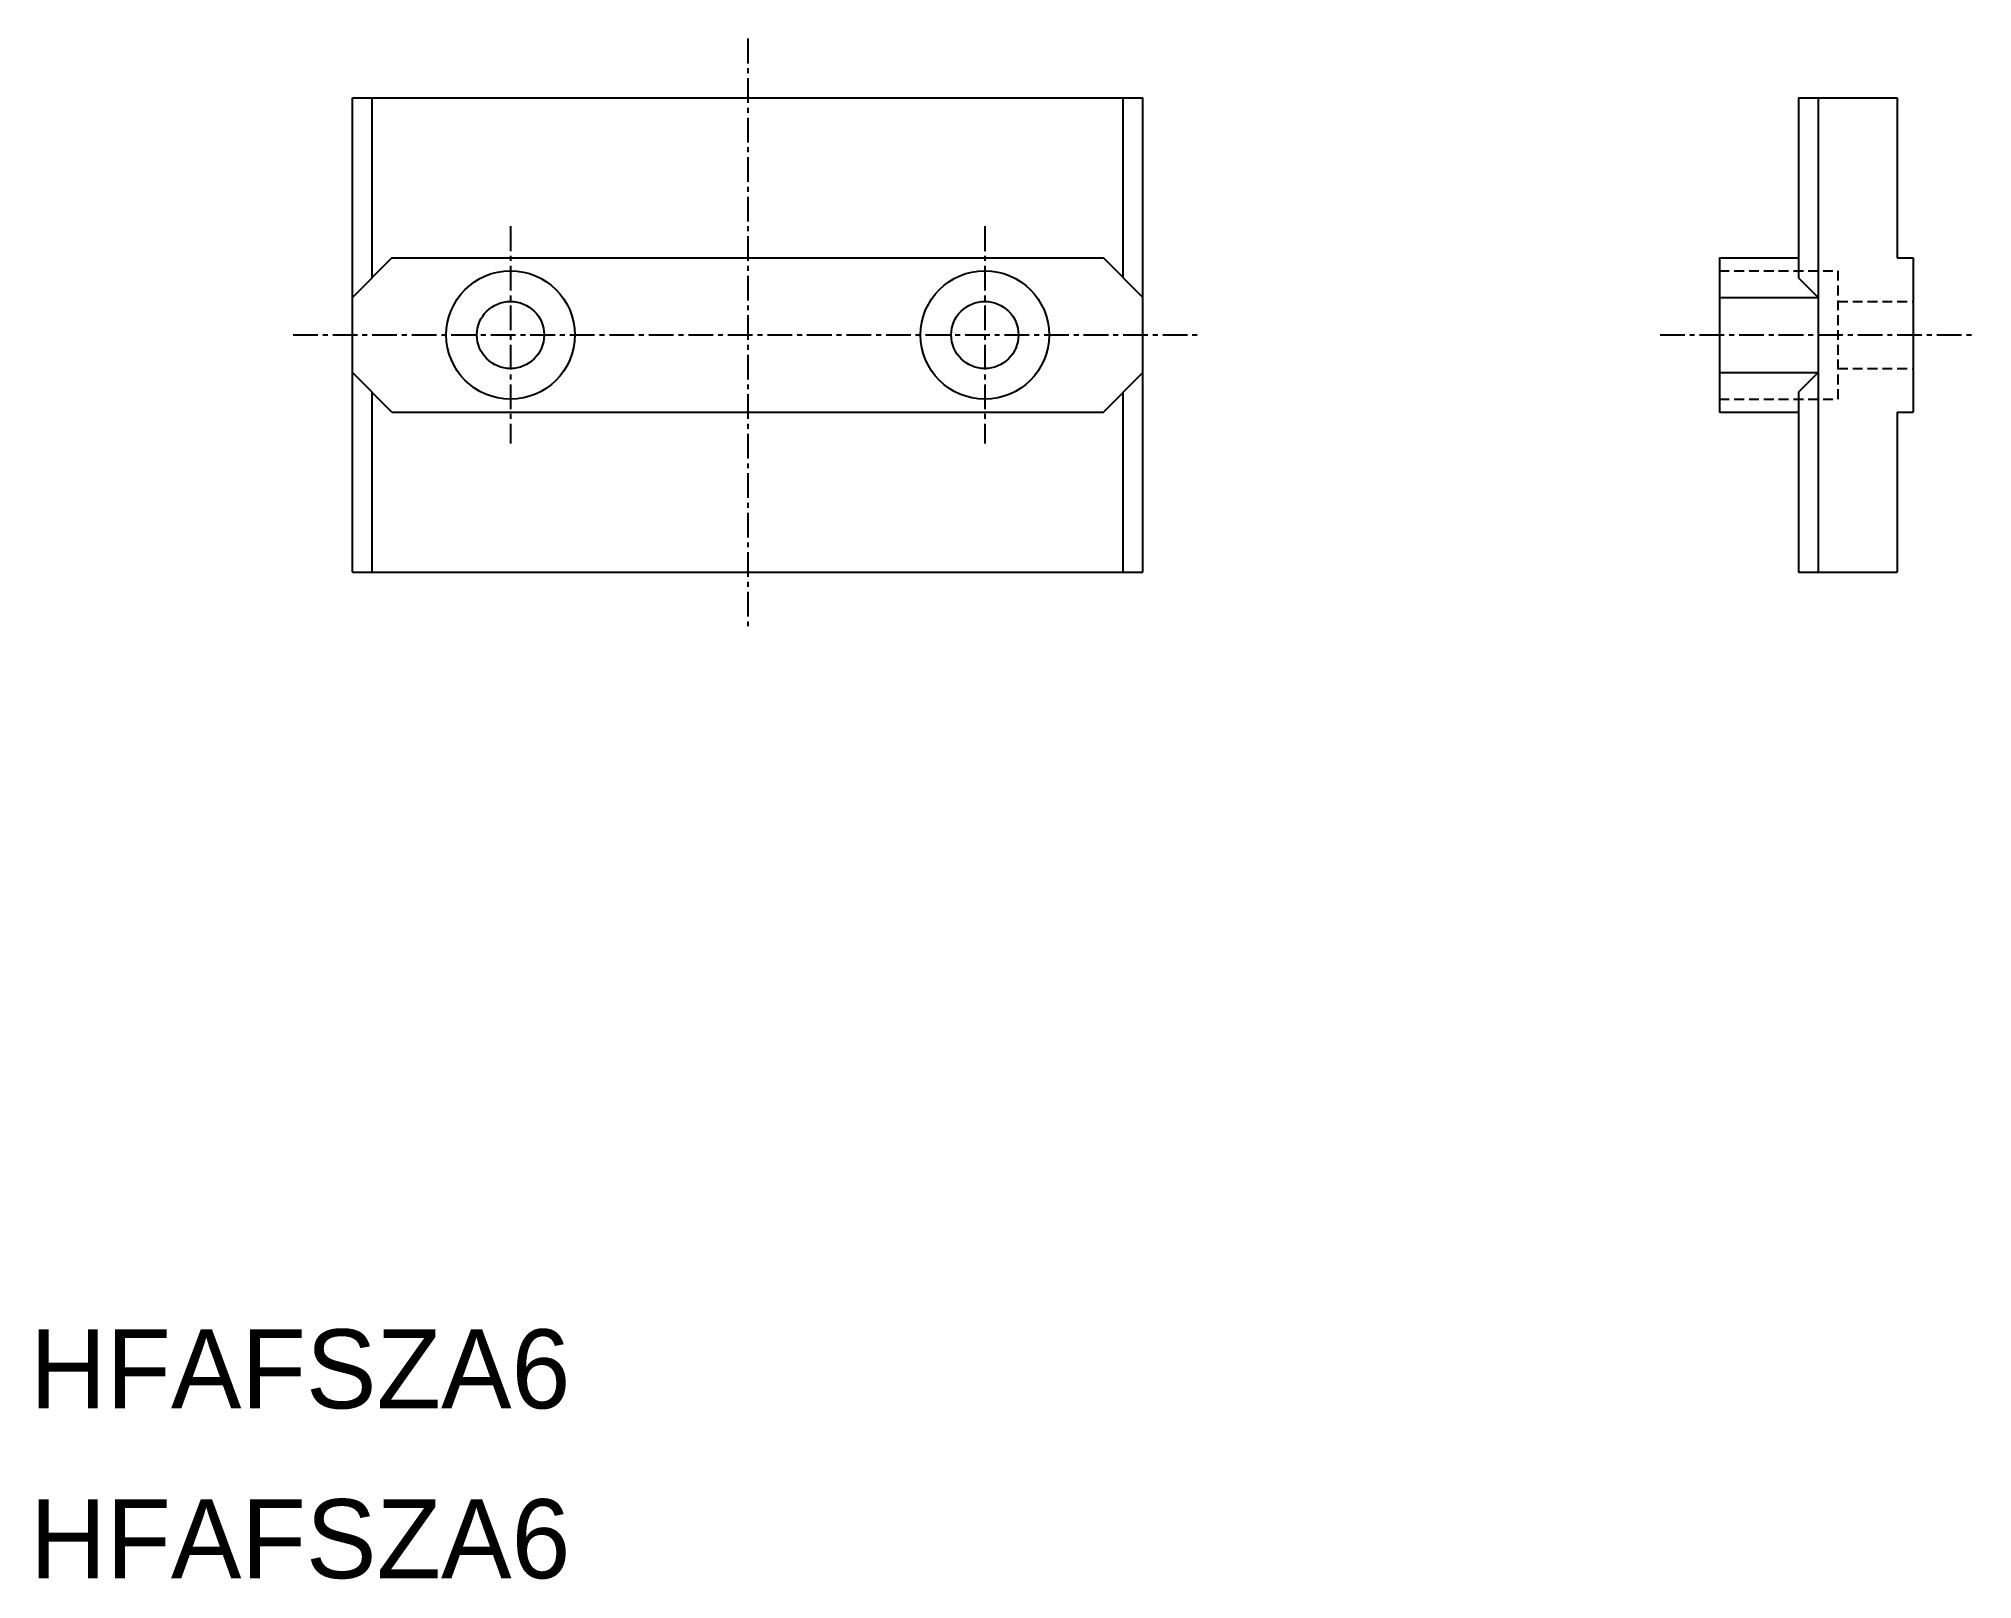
# Model space of a CAD drawing. Extents: x 0.4 to 98.3, y -0.1 to 77.9.
import ezdxf

# ---------------------------------------------------------------- set-up
doc = ezdxf.new("R2010")
doc.units = 0
doc.linetypes.add('CENTER', pattern=[2, 1.25, -0.25, 0.25, -0.25])
doc.linetypes.add('DASHED', pattern=[0.75, 0.5, -0.25])
doc.layers.get('0').update_dxf_attribs({"linetype": 'CONTINUOUS'})
doc.layers.add('CENTER', color=1, linetype='CENTER')

msp = doc.modelspace()

# ---------------------------------------------------------------- linework, layer by layer
at = {"color": 7, "linetype": 'CONTINUOUS'}
for p, q in [((16.316, 74.939), (56.316, 74.939)), ((16.316, 50.939), (16.316, 74.939)), ((17.316, 65.839), (17.316, 74.939)), ((55.316, 65.839), (55.316, 74.939)), ((56.316, 50.939), (56.316, 74.939)), ((89.485, 74.939), (94.485, 74.939)), ((89.485, 74.939), (89.485, 65.839)), ((90.485, 74.939), (90.485, 50.939)), ((94.485, 74.939), (94.485, 66.839)), ((18.316, 66.839), (16.316, 64.839)), ((18.316, 66.839), (54.316, 66.839)), ((54.316, 66.839), (56.316, 64.839)), ((85.485, 66.839), (85.485, 59.039)), ((85.485, 66.839), (89.485, 66.839)), ((94.485, 66.839), (95.285, 66.839)), ((95.285, 66.839), (95.285, 59.039)), ((89.485, 65.839), (90.485, 64.839)), ((85.485, 64.839), (90.485, 64.839)), ((18.316, 59.039), (16.316, 61.039)), ((54.316, 59.039), (56.316, 61.039)), ((85.485, 61.039), (90.485, 61.039)), ((89.485, 60.039), (90.485, 61.039)), ((17.316, 50.939), (17.316, 60.039)), ((55.316, 50.939), (55.316, 60.039)), ((89.485, 60.039), (89.485, 50.939)), ((18.316, 59.039), (54.316, 59.039)), ((85.485, 59.039), (89.485, 59.039)), ((94.485, 59.039), (95.285, 59.039)), ((94.485, 59.039), (94.485, 50.939)), ((16.316, 50.939), (56.316, 50.939)), ((89.485, 50.939), (94.485, 50.939))]:
    msp.add_line(p, q, dxfattribs=at)
at = {"color": 3, "linetype": 'DASHED'}
for p, q in [((85.485, 66.189), (91.485, 66.189)), ((91.485, 66.189), (91.485, 59.689)), ((91.485, 64.639), (95.285, 64.639)), ((91.485, 61.239), (95.285, 61.239)), ((85.485, 59.689), (91.485, 59.689))]:
    msp.add_line(p, q, dxfattribs=at)
at = {"color": 7, "linetype": 'CONTINUOUS'}
for centre, radius in [((24.316, 62.939), 3.25), ((48.316, 62.939), 3.25), ((24.316, 62.939), 1.7), ((48.316, 62.939), 1.7)]:
    msp.add_circle(centre, radius, dxfattribs=at)
at = {"layer": 'CENTER', "color": 1, "linetype": 'CENTER'}
for p, q in [((36.316, 77.939), (36.316, 47.939)), ((24.316, 68.439), (24.316, 57.439)), ((48.316, 68.439), (48.316, 57.439)), ((13.316, 62.939), (59.316, 62.939)), ((82.485, 62.939), (98.285, 62.939))]:
    msp.add_line(p, q, dxfattribs=at)

# ---------------------------------------------------------------- texts
at = {"color": 7, "linetype": 'CONTINUOUS'}
for p in [(0, 8.599), (0, 0)]:
    msp.add_text('HFAFSZA6', height=4, dxfattribs=at).set_placement(p)

doc.saveas('drawing.dxf')
